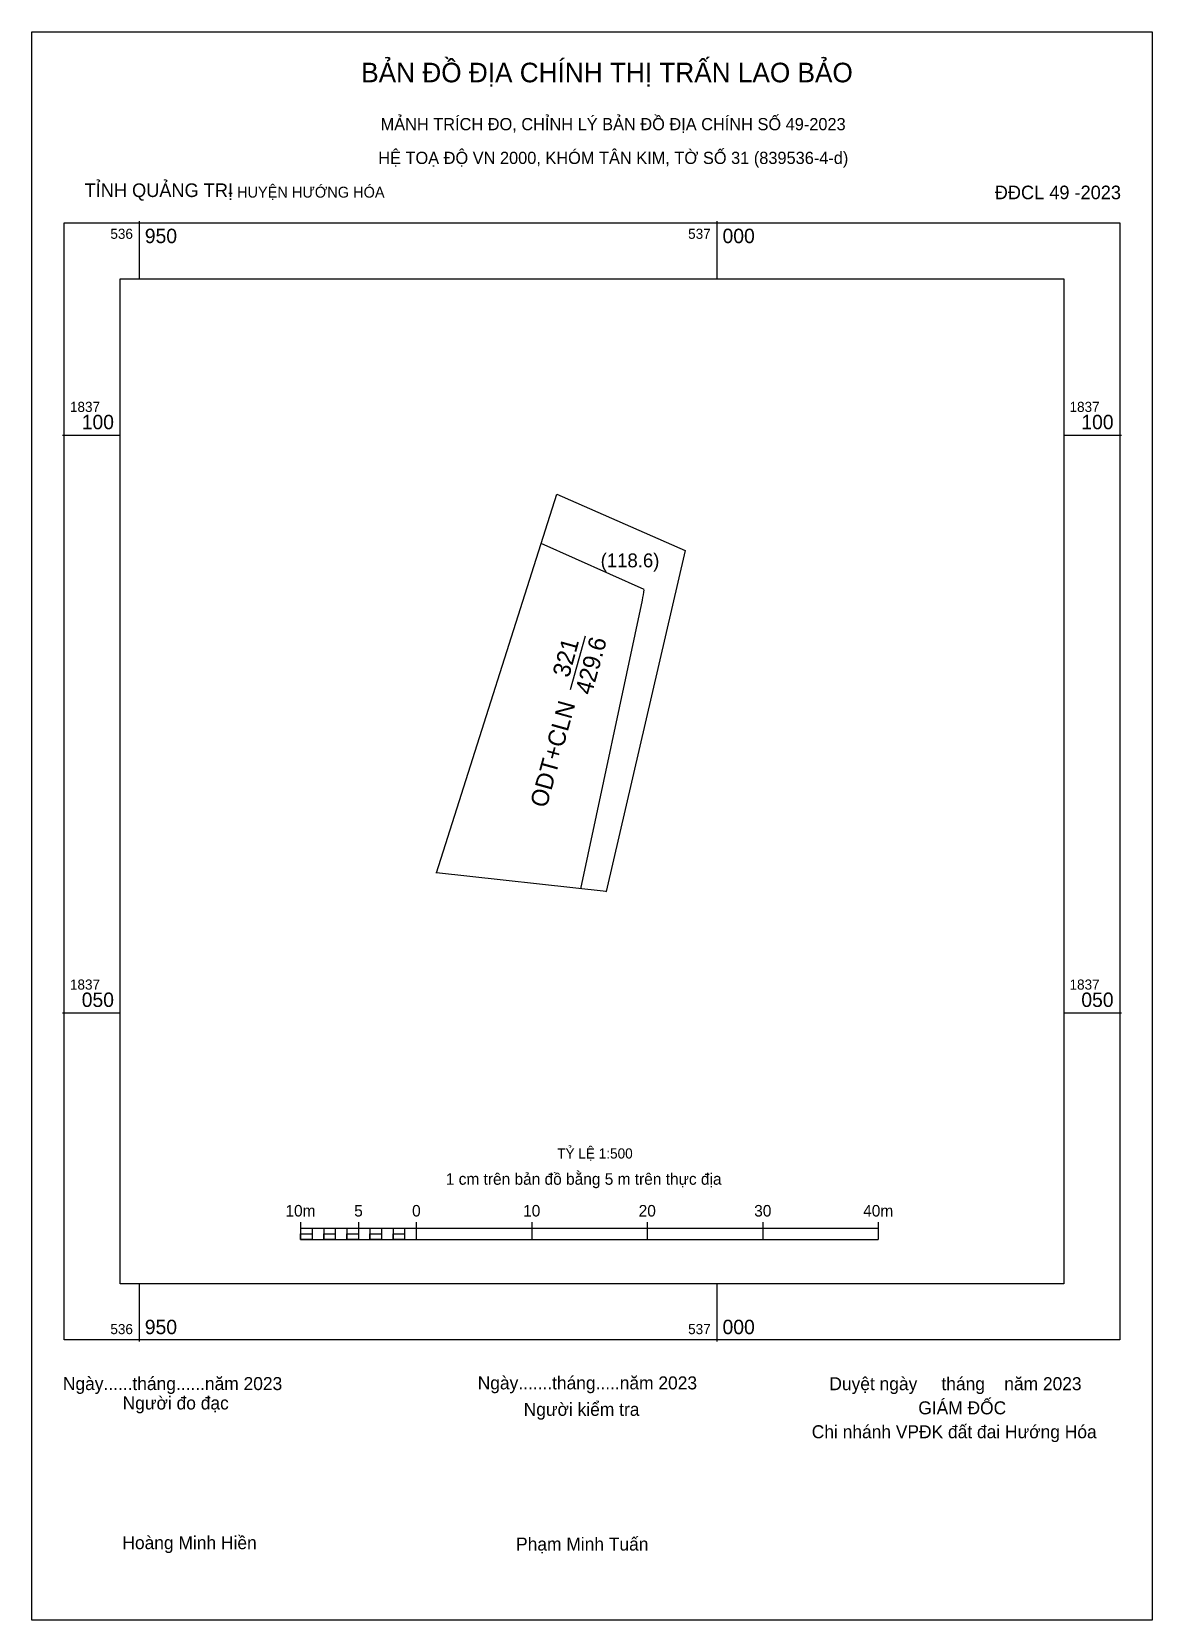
# Model space of a CAD drawing. Extents: x 536941 to 537038, y 1836997 to 1837135.
import ezdxf

# ---------------------------------------------------------------- set-up
doc = ezdxf.new("R2010")
doc.units = 0
for name, color, linetype in [('D2', 7, 'Continuous'), ('Default', 7, 'Continuous'), ('Level 1', 7, 'Continuous'), ('Level 10', 7, 'Continuous'), ('Level 13', 7, 'Continuous'), ('Level 26', 7, 'Continuous'), ('Level 27', 7, 'Continuous'), ('Level 6', 7, 'Continuous'), ('Level 62', 7, 'Continuous'), ('Level 63', 7, 'Continuous'), ('Level 9', 7, 'Continuous')]:
    doc.layers.add(name, color=color, linetype=linetype)

msp = doc.modelspace()

# ---------------------------------------------------------------- linework, layer by layer
at = {"layer": 'D2'}
msp.add_line((536988.23, 1837060.72), (536993.57, 1837085.71), dxfattribs=at)
msp.add_arc((536985.74, 1837087.38), 8, 347.94, 354.5228, dxfattribs=at)
at = {"layer": 'Default'}
msp.add_lwpolyline([(536993.71, 1837086.62), (536984.8, 1837090.6)], dxfattribs=at)
at = {"layer": 'Level 1'}
msp.add_lwpolyline([(536940.72, 1837134.9), (537037.69, 1837134.9), (537037.69, 1836997.42), (536940.72, 1836997.42)], close=True, dxfattribs=at)
at = {"layer": 'Level 10'}
msp.add_lwpolyline([(536975.75, 1837062.1), (536986.17, 1837094.89), (536997.27, 1837090), (536990.43, 1837060.48)], close=True, dxfattribs=at)
at = {"layer": 'Level 27'}
for p, q in [((536975.75, 1837062.1), (536975.7, 1837062.11)), ((536990.43, 1837060.48), (536990.41, 1837060.43))]:
    msp.add_line(p, q, dxfattribs=at)
at = {"layer": 'Level 62'}
msp.add_lwpolyline([(536948.37, 1837113.51), (537030.03, 1837113.51), (537030.03, 1837026.53), (536948.37, 1837026.53)], close=True, dxfattribs=at)
at = {"layer": 'Level 63'}
for p, q in [((536950, 1837118.51), (536950, 1837113.51)), ((537000, 1837118.51), (537000, 1837113.51)), ((536943.37, 1837100), (536948.37, 1837100)), ((537030.03, 1837100), (537035.03, 1837100)), ((536943.37, 1837050), (536948.37, 1837050)), ((537030.03, 1837050), (537035.03, 1837050)), ((536963.98, 1837031.86), (536963.98, 1837030.36)), ((536963.98, 1837031.36), (537013.98, 1837031.36)), ((536964.98, 1837031.36), (536964.98, 1837030.36)), ((536965.98, 1837031.36), (536965.98, 1837030.36)), ((536966.98, 1837031.36), (536966.98, 1837030.36)), ((536967.98, 1837031.36), (536967.98, 1837030.36)), ((536968.98, 1837031.86), (536968.98, 1837030.36)), ((536968.98, 1837031.36), (536968.98, 1837030.36)), ((536969.98, 1837031.36), (536969.98, 1837030.36)), ((536970.98, 1837031.36), (536970.98, 1837030.36)), ((536971.98, 1837031.36), (536971.98, 1837030.36)), ((536972.98, 1837031.36), (536972.98, 1837030.36)), ((536973.98, 1837031.86), (536973.98, 1837030.36)), ((536973.98, 1837031.36), (536973.98, 1837030.36)), ((536983.98, 1837031.86), (536983.98, 1837030.36)), ((536993.98, 1837031.86), (536993.98, 1837030.36)), ((537003.98, 1837031.86), (537003.98, 1837030.36)), ((537013.98, 1837031.86), (537013.98, 1837030.36)), ((536963.98, 1837030.36), (537013.98, 1837030.36)), ((536950, 1837026.53), (536950, 1837021.53)), ((537000, 1837026.53), (537000, 1837021.53))]:
    msp.add_line(p, q, dxfattribs=at)
for points in [[(536943.52, 1837118.36), (537034.88, 1837118.36), (537034.88, 1837021.68), (536943.52, 1837021.68)], [(536963.98, 1837030.86), (536964.98, 1837030.86), (536964.98, 1837030.36), (536963.98, 1837030.36)], [(536963.98, 1837030.86), (536964.98, 1837030.86), (536964.98, 1837030.36), (536963.98, 1837030.36)], [(536965.98, 1837030.86), (536966.98, 1837030.86), (536966.98, 1837030.36), (536965.98, 1837030.36)], [(536967.98, 1837030.86), (536968.98, 1837030.86), (536968.98, 1837030.36), (536967.98, 1837030.36)], [(536969.98, 1837030.86), (536970.98, 1837030.86), (536970.98, 1837030.36), (536969.98, 1837030.36)], [(536971.98, 1837030.86), (536972.98, 1837030.86), (536972.98, 1837030.36), (536971.98, 1837030.36)]]:
    msp.add_lwpolyline(points, close=True, dxfattribs=at)
at = {"layer": 'Level 9'}
msp.add_line((536987.34, 1837077.97), (536988.63, 1837082.62), dxfattribs=at)

# ---------------------------------------------------------------- texts
at = {"layer": 'Level 1'}
for s, height, p in [('BẢN ĐỒ ĐỊA CHÍNH THỊ TRẤN LAO BẢO', 1.694, (536969.23, 1837130.53)), (' MẢNH TRÍCH ĐO, CHỈNH LÝ BẢN ĐỒ ĐỊA CHÍNH SỐ 49-2023', 1.058, (536970.51, 1837126.38)), ('TỈNH QUẢNG TRỊ', 1.176, (536945.29, 1837120.6)), (' - HUYỆN HƯỚNG HÓA', 0.9405, (536957.36, 1837120.55)), (' ĐĐCL 49 -2023', 1.176, (537023.62, 1837120.41)), ('Ngày.......tháng.....năm 2023', 1.125, (536979.31, 1837017.4)), ('Ngày......tháng......năm 2023', 1.125, (536943.41, 1837017.34)), ('  Duyệt ngày     tháng    năm 2023', 1.125, (537008.91, 1837017.33)), ('Người đo đạc', 1.125, (536948.58, 1837015.66)), ('Người kiểm tra', 1.125, (536983.29, 1837015.11)), ('GIÁM ĐỐC', 1.125, (537017.44, 1837015.24)), ('Chi nhánh VPĐK đất đai Hướng Hóa', 1.125, (537008.22, 1837013.17)), ('Hoàng Minh Hiền', 1.125, (536948.56, 1837003.57)), ('Phạm Minh Tuấn', 1.125, (536982.63, 1837003.45))]:
    msp.add_text(s, height=height, dxfattribs=at).set_placement(p)
at = {"layer": 'Level 13'}
for s, p in [('321', (536987.2, 1837078.93)), ('429.6', (536989.16, 1837077.43)), ('ODT+CLN', (536985.26, 1837067.66))]:
    msp.add_text(s, height=1.5, rotation=74.4898, dxfattribs=at).set_placement(p)
at = {"layer": 'Level 26'}
msp.add_text('(118.6)', height=1.2, dxfattribs=at).set_placement((536989.95, 1837088.55))
at = {"layer": 'Level 6'}
for s, height, p in [(' HỆ TOẠ ĐỘ VN 2000, KHÓM TÂN KIM, TỜ SỐ 31 (839536-4-d)', 1.058, (536970.31, 1837123.46)), ('TỶ LỆ 1:500', 0.879, (536986.19, 1837037.38))]:
    msp.add_text(s, height=height, dxfattribs=at).set_placement(p)
at = {"layer": 'Level 63'}
for s, height, p in [('536', 0.875, (536947.52, 1837116.98)), ('950', 1.25, (536950.5, 1837116.61)), ('537', 0.875, (536997.52, 1837116.98)), ('000', 1.25, (537000.5, 1837116.61)), ('1837', 0.875, (536944.02, 1837102)), ('1837', 0.875, (537030.53, 1837102)), ('100', 1.25, (536945.04, 1837100.5)), ('100', 1.25, (537031.55, 1837100.5)), ('1837', 0.875, (536944.02, 1837052)), ('050', 1.25, (536945.04, 1837050.5)), ('1837', 0.875, (537030.53, 1837052)), ('050', 1.25, (537031.55, 1837050.5)), ('1 cm trên bản đồ bằng 5 m trên thực địa', 1, (536976.55, 1837035.11)), ('10m', 1, (536962.67, 1837032.36)), ('5', 1, (536968.62, 1837032.36)), ('0', 1, (536973.63, 1837032.36)), ('10', 1, (536983.24, 1837032.36)), ('20', 1, (536993.24, 1837032.36)), ('30', 1, (537003.24, 1837032.36)), ('40m', 1, (537012.67, 1837032.36)), ('536', 0.875, (536947.52, 1837022.18)), ('950', 1.25, (536950.5, 1837022.18)), ('537', 0.875, (536997.52, 1837022.18)), ('000', 1.25, (537000.5, 1837022.18))]:
    msp.add_text(s, height=height, dxfattribs=at).set_placement(p)

doc.saveas('drawing.dxf')
